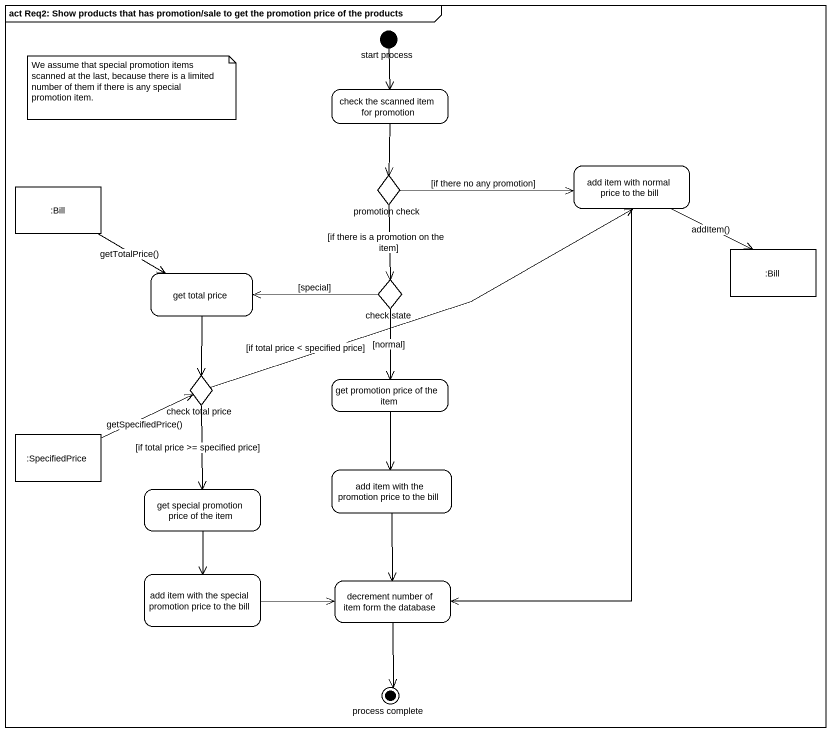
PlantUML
@startuml
mainframe act Req2: Show products that has promotion/sale to get the promotion price of the products
hide empty description
state "start process" as start_process <<start>>
state "check the scanned item for promotion" as check_the_scanned_item_for
state "promotion check" as promotion_check <<choice>>
state "add item with normal price to the bill" as add_item_with_normal_price
state ":Bill" as Bill <<object>>
state ":Bill" as Bill_2 <<object>>
state "get total price" as get_total_price
state "check state" as check_state <<choice>>
state "check total price" as check_total_price <<choice>>
state "get promotion price of the item" as get_promotion_price_of_the
state ":SpecifiedPrice" as SpecifiedPrice <<object>>
state "get special promotion price of the item" as get_special_promotion_price
state "add item with the promotion price to the bill" as add_item_with_the_promotion
state "add item with the special promotion price to the bill" as add_item_with_the_special
state "decrement number of item form the database" as decrement_number_of_item
state "process complete" as process_complete <<end>>
start_process --> check_the_scanned_item_for
check_the_scanned_item_for --> promotion_check
promotion_check -right-> add_item_with_normal_price : [if there no any promotion]
promotion_check --> check_state : [if there is a promotion on the item]
add_item_with_normal_price --> Bill_2 : addItem()
add_item_with_normal_price --> decrement_number_of_item
Bill -right-> get_total_price : getTotalPrice()
get_total_price --> check_total_price
check_state -left-> get_total_price : [special]
check_state --> get_promotion_price_of_the : [normal]
check_total_price -right-> add_item_with_normal_price : [if total price < specified price]
check_total_price --> get_special_promotion_price : [if total price >= specified price]
get_promotion_price_of_the --> add_item_with_the_promotion
SpecifiedPrice -right-> check_total_price : getSpecifiedPrice()
get_special_promotion_price --> add_item_with_the_special
add_item_with_the_promotion --> decrement_number_of_item
add_item_with_the_special -right-> decrement_number_of_item
decrement_number_of_item --> process_complete
note as N1
  We assume that special promotion items scanned at the last, because there is a limited number of them if there is any special promotion item.
end note
@enduml
